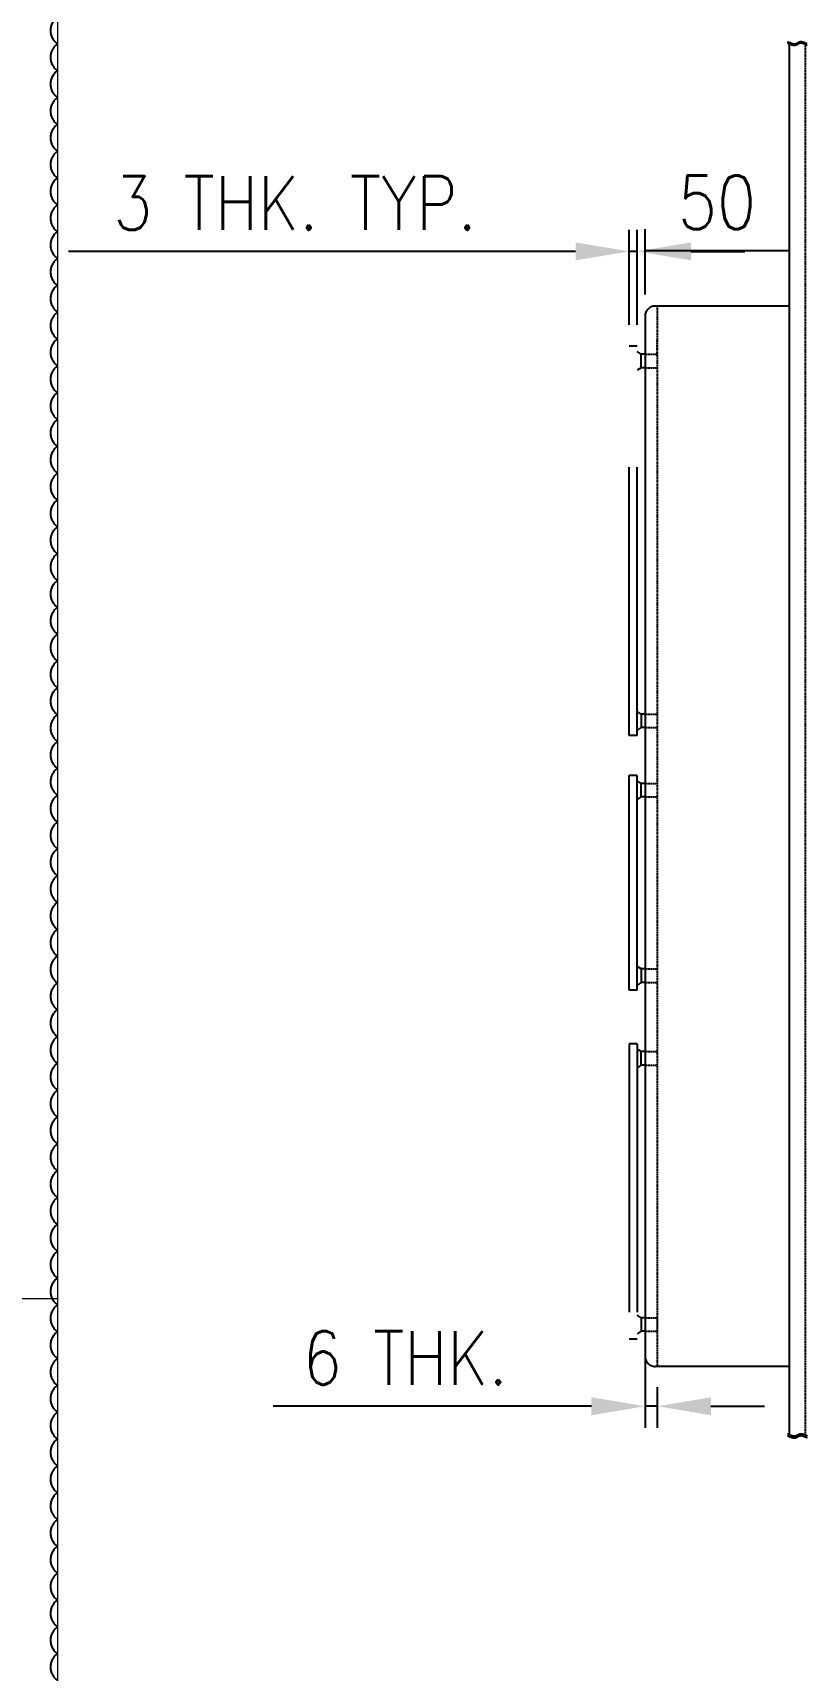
# Model space of a CAD drawing. Header units: inches. Extents: x -23478 to -9690, y -25762 to 11324.
# Drawn here: x -19582 to -19293, y 8364 to 8974 of the extents above; entities that cross this region are included whole.
import ezdxf

# ---------------------------------------------------------------- set-up
doc = ezdxf.new("R2010")
doc.units = ezdxf.units.IN
doc.header["$LTSCALE"] = 200
doc.header["$MEASUREMENT"] = 0
doc.linetypes.add('DASHED', pattern=[0.75, 0.5, -0.25])
doc.linetypes.add('DASHED2', pattern=[0.375, 0.25, -0.125])
doc.layers.add('DIMENSION', color=8, linetype='Continuous')
doc.layers.add('text', color=3, linetype='Continuous')
doc.layers.add('OBJECT', color=7, linetype='Continuous', lineweight=18)
doc.styles.add('ROMANS', font='romans.shx', dxfattribs={"width": 0.85})
doc.dimstyles.new('VEP-8$0', dxfattribs={"dimscale": 8, "dimtxt": 2.5, "dimasz": 2.5, "dimexe": 1, "dimexo": 1, "dimgap": 1, "dimtad": 1, "dimdec": 1, "dimlfac": -1, "dimzin": 9, "dimdsep": 46, "dimtxsty": 'ROMANS', "dimcen": 0, "dimclrd": 256, "dimclre": 256, "dimclrt": 3, "dimadec": 0, "dimazin": 2, "dimtfac": 1, "dimtdec": 1, "dimtmove": 0, "dimatfit": 3, "dimfxl": 1, "dimlwd": -1, "dimlwe": -1, "dimarcsym": 1})

# ---------------------------------------------------------------- blocks, each defined once
blk = doc.blocks.new('*D196')
at = {"layer": 'Defpoints', "color": 0, "linetype": 'DASHED2', "transparency": 16777216}
for p in [(-19356.61, 8892.78), (-19359.62, 8857.39), (-19356.61, 8857.39)]:
    blk.add_point(p, dxfattribs=at)
at = {"layer": 'DIMENSION', "transparency": 16777216}
for p, q in [((-19359.62, 8865.39), (-19359.62, 8900.78)), ((-19356.61, 8865.39), (-19356.61, 8900.78)), ((-19379.62, 8892.78), (-19568.62, 8892.78)), ((-19356.61, 8892.78), (-19359.62, 8892.78)), ((-19336.61, 8892.78), (-19316.61, 8892.78))]:
    blk.add_line(p, q, dxfattribs=at)
at = {"layer": 'DIMENSION', "linetype": 'DASHED2', "transparency": 16777216}
for points in [[(-19379.62, 8896.11), (-19379.62, 8889.44), (-19359.62, 8892.78)], [(-19336.61, 8896.11), (-19336.61, 8889.44), (-19356.61, 8892.78)]]:
    blk.add_solid(points, dxfattribs=at)
at = {"layer": 'DIMENSION', "color": 3, "linetype": 'DASHED2', "transparency": 16777216, "insert": (-19484.12, 8910.78), "char_height": 20, "attachment_point": 5, "style": 'ROMANS', "bg_fill": 3, "box_fill_scale": 1.25, "bg_fill_color": 256, "bg_fill_true_color": 13158600, "bg_fill_transparency": 0}
blk.add_mtext('3 THK. TYP.', dxfattribs=at)
blk = doc.blocks.new('*D197')
at = {"layer": 'Defpoints', "color": 0, "linetype": 'DASHED2', "transparency": 16777216}
for p in [(-19353.74, 8490.26), (-19349.17, 8477.41), (-19353.74, 8462.34)]:
    blk.add_point(p, dxfattribs=at)
at = {"layer": 'DIMENSION', "transparency": 16777216}
for p, q in [((-19353.74, 8482.26), (-19353.74, 8454.34)), ((-19349.17, 8469.41), (-19349.17, 8454.34)), ((-19373.74, 8462.34), (-19492.31, 8462.34)), ((-19349.17, 8462.34), (-19353.74, 8462.34)), ((-19329.17, 8462.34), (-19309.17, 8462.34))]:
    blk.add_line(p, q, dxfattribs=at)
at = {"layer": 'DIMENSION', "linetype": 'DASHED2', "transparency": 16777216}
for points in [[(-19373.74, 8465.67), (-19373.74, 8459), (-19353.74, 8462.34)], [(-19329.17, 8465.67), (-19329.17, 8459), (-19349.17, 8462.34)]]:
    blk.add_solid(points, dxfattribs=at)
at = {"layer": 'DIMENSION', "color": 3, "linetype": 'DASHED2', "transparency": 16777216, "insert": (-19443.03, 8480.34), "char_height": 20, "attachment_point": 5, "style": 'ROMANS', "bg_fill": 3, "box_fill_scale": 1.25, "bg_fill_color": 256, "bg_fill_true_color": 13158600, "bg_fill_transparency": 0}
blk.add_mtext('6 THK.', dxfattribs=at)
blk = doc.blocks.new('*D198')
at = {"layer": 'Defpoints', "color": 0, "linetype": 'DASHED2', "transparency": 16777216}
for p in [(-19299.96, 8893.12), (-19353.74, 8868.65), (-19299.96, 8872.4)]:
    blk.add_point(p, dxfattribs=at)
at = {"layer": 'DIMENSION', "transparency": 16777216}
for p, q in [((-19353.74, 8876.65), (-19353.74, 8901.12)), ((-19299.96, 8880.4), (-19299.96, 8901.12)), ((-19353.74, 8893.12), (-19299.96, 8893.12))]:
    blk.add_line(p, q, dxfattribs=at)
at = {"layer": 'DIMENSION', "color": 3, "linetype": 'DASHED2', "transparency": 16777216, "insert": (-19326.94, 8911.12), "char_height": 20, "attachment_point": 5, "style": 'ROMANS', "bg_fill": 3, "box_fill_scale": 1.25, "bg_fill_color": 256, "bg_fill_true_color": 13158600, "bg_fill_transparency": 0}
blk.add_mtext('50', dxfattribs=at)

msp = doc.modelspace()

# ---------------------------------------------------------------- linework, layer by layer
at = {"layer": 'DIMENSION', "color": 0, "linetype": 'DASHED', "ltscale": 10}
msp.add_line((-19299.96, 8451.8), (-19299.96, 8970.15), dxfattribs=at)
at = {"layer": 'DIMENSION', "linetype": 'DASHED', "ltscale": 0.0001}
msp.add_line((-19293.95, 8451.8), (-19293.95, 8970.15), dxfattribs=at)
at = {"layer": 'DIMENSION', "color": 150, "linetype": 'DASHED', "ltscale": 10}
for p, q in [((-19353.74, 8868.65), (-19353.74, 8480.94)), ((-19299.96, 8872.4), (-19349.99, 8872.4)), ((-19299.96, 8477.19), (-19349.99, 8477.19))]:
    msp.add_line(p, q, dxfattribs=at)
at = {"layer": 'DIMENSION', "color": 4, "linetype": 'DASHED', "ltscale": 0.0001}
msp.add_line((-19349.17, 8872.4), (-19349.17, 8477.41), dxfattribs=at)
at = {"layer": 'DIMENSION', "color": 2, "linetype": 'DASHED'}
for p, q in [((-19356.61, 8857.39), (-19359.62, 8857.39)), ((-19359.62, 8712.39), (-19359.62, 8857.39)), ((-19356.61, 8712.39), (-19356.61, 8857.39)), ((-19356.61, 8712.39), (-19359.62, 8712.39)), ((-19356.61, 8697.38), (-19359.62, 8697.38)), ((-19359.62, 8617.38), (-19359.62, 8697.38)), ((-19356.61, 8617.38), (-19356.61, 8697.38)), ((-19356.61, 8617.38), (-19359.62, 8617.38)), ((-19356.61, 8597.42), (-19359.62, 8597.42)), ((-19359.62, 8597.42), (-19359.62, 8487.35)), ((-19356.61, 8597.42), (-19356.61, 8487.35)), ((-19356.61, 8487.35), (-19359.62, 8487.35))]:
    msp.add_line(p, q, dxfattribs=at)
at = {"layer": 'DIMENSION', "color": 6, "linetype": 'DASHED', "ltscale": 1e-05}
for p, q in [((-19349.17, 8853.9), (-19349.17, 8859.65)), ((-19353.74, 8854.48), (-19349.17, 8854.48)), ((-19353.74, 8849.43), (-19349.17, 8849.43)), ((-19353.74, 8720.35), (-19349.17, 8720.35)), ((-19353.74, 8715.3), (-19349.17, 8715.3)), ((-19353.74, 8694.47), (-19349.17, 8694.47)), ((-19353.74, 8689.43), (-19349.17, 8689.43)), ((-19353.74, 8625.33), (-19349.17, 8625.33)), ((-19353.74, 8620.29), (-19349.17, 8620.29)), ((-19353.74, 8594.51), (-19349.17, 8594.51)), ((-19353.74, 8589.46), (-19349.17, 8589.46)), ((-19349.17, 8495.91), (-19349.17, 8490.16)), ((-19353.74, 8495.3), (-19349.17, 8495.3)), ((-19353.74, 8490.26), (-19349.17, 8490.26))]:
    msp.add_line(p, q, dxfattribs=at)
at = {"layer": 'DIMENSION', "color": 6, "linetype": 'DASHED'}
for p, q in [((-19355.18, 8854.48), (-19356.61, 8855.44)), ((-19353.74, 8854.48), (-19355.18, 8854.48)), ((-19355.17, 8849.43), (-19355.17, 8854.48)), ((-19355.17, 8849.43), (-19356.61, 8848.48)), ((-19353.74, 8849.43), (-19355.17, 8849.43)), ((-19355.17, 8720.35), (-19356.61, 8721.31)), ((-19353.74, 8720.35), (-19355.17, 8720.35)), ((-19355.17, 8720.35), (-19355.17, 8715.3)), ((-19355.18, 8715.3), (-19356.61, 8714.34)), ((-19353.74, 8715.3), (-19355.18, 8715.3)), ((-19355.18, 8694.47), (-19356.61, 8695.43)), ((-19353.74, 8694.47), (-19355.18, 8694.47)), ((-19355.17, 8689.43), (-19355.17, 8694.47)), ((-19355.17, 8689.43), (-19356.61, 8688.47)), ((-19353.74, 8689.43), (-19355.17, 8689.43)), ((-19355.17, 8625.33), (-19356.61, 8626.29)), ((-19353.74, 8625.33), (-19355.17, 8625.33)), ((-19355.17, 8625.33), (-19355.17, 8620.29)), ((-19355.18, 8620.29), (-19356.61, 8619.33)), ((-19353.74, 8620.29), (-19355.18, 8620.29)), ((-19355.18, 8594.51), (-19356.61, 8595.46)), ((-19353.74, 8594.51), (-19355.18, 8594.51)), ((-19355.17, 8589.46), (-19355.17, 8594.51)), ((-19355.17, 8589.46), (-19356.61, 8588.5)), ((-19353.74, 8589.46), (-19355.17, 8589.46)), ((-19355.17, 8495.3), (-19356.61, 8496.26)), ((-19355.18, 8490.26), (-19356.61, 8489.3)), ((-19353.74, 8490.26), (-19355.18, 8490.26)), ((-19353.74, 8495.3), (-19355.17, 8495.3)), ((-19355.17, 8495.3), (-19355.17, 8490.26))]:
    msp.add_line(p, q, dxfattribs=at)
at = {"layer": 'DIMENSION', "color": 6, "linetype": 'DASHED2'}
msp.add_lwpolyline([(-19572.66, 8360.12, -0.5206), (-19572.66, 8370.12, -0.5206), (-19572.66, 8380.12, -0.5206), (-19572.66, 8390.12, -0.5206), (-19572.66, 8400.12, -0.5206), (-19572.66, 8410.12, -0.5206), (-19572.66, 8420.12, -0.5206), (-19572.66, 8430.12, -0.5206), (-19572.66, 8440.12, -0.5206), (-19572.66, 8450.12, -0.5206), (-19572.66, 8460.12, -0.5206), (-19572.66, 8470.12, -0.5206), (-19572.66, 8480.12, -0.5206), (-19572.66, 8490.12, -0.5206), (-19572.66, 8500.12, -0.5206), (-19572.66, 8510.12, -0.5206), (-19572.66, 8520.12, -0.5206), (-19572.66, 8530.12, -0.5206), (-19572.66, 8540.12, -0.5206), (-19572.66, 8550.12, -0.5206), (-19572.66, 8560.12, -0.5206), (-19572.66, 8570.12, -0.5206), (-19572.66, 8580.12, -0.5206), (-19572.66, 8590.12, -0.5206), (-19572.66, 8600.12, -0.5206), (-19572.66, 8610.12, -0.5206), (-19572.66, 8620.12, -0.5206), (-19572.66, 8630.12, -0.5206), (-19572.66, 8640.12, -0.5206), (-19572.66, 8650.12, -0.5206), (-19572.66, 8660.12, -0.5206), (-19572.66, 8670.12, -0.5206), (-19572.66, 8680.12, -0.5206), (-19572.66, 8690.12, -0.5206), (-19572.66, 8700.12, -0.5206), (-19572.66, 8710.12, -0.5206), (-19572.66, 8720.12, -0.5206), (-19572.66, 8730.12, -0.5206), (-19572.66, 8740.12, -0.5206), (-19572.66, 8750.12, -0.5206), (-19572.66, 8760.12, -0.5206), (-19572.66, 8770.12, -0.5206), (-19572.66, 8780.12, -0.5206), (-19572.66, 8790.12, -0.5206), (-19572.66, 8800.12, -0.5206), (-19572.66, 8810.12, -0.5206), (-19572.66, 8820.12, -0.5206), (-19572.66, 8830.12, -0.5206), (-19572.66, 8840.12, -0.5206), (-19572.66, 8850.12, -0.5206), (-19572.66, 8860.12, -0.5206), (-19572.66, 8870.12, -0.5206), (-19572.66, 8880.12, -0.5206), (-19572.66, 8890.12, -0.5206), (-19572.66, 8900.12, -0.5206), (-19572.66, 8910.12, -0.5206), (-19572.66, 8920.12, -0.5206), (-19572.66, 8930.12, -0.5206), (-19572.66, 8940.12, -0.5206), (-19572.66, 8950.12, -0.5206), (-19572.66, 8960.12, -0.5206), (-19572.66, 8970.12, -0.5206), (-19572.66, 8980.12, -0.5206)], format="xyb", dxfattribs=at)
at = {"layer": 'DIMENSION', "color": 150, "linetype": 'DASHED', "ltscale": 10}
for centre, start, end in [((-19349.99, 8868.65), 90, 180), ((-19349.99, 8480.94), 180, 270)]:
    msp.add_arc(centre, 3.75, start, end, dxfattribs=at)
at = {"layer": 'DIMENSION', "color": 4, "linetype": 'DASHED', "ltscale": 10}
for points in [[(-19300.63, 8971), (-19297.3, 8970.32), (-19296.35, 8970.85), (-19293.3, 8970.22)], [(-19300.63, 8970.49), (-19297.3, 8969.8), (-19296.35, 8970.34), (-19293.3, 8969.71)], [(-19300.63, 8452.11), (-19297.3, 8451.42), (-19296.35, 8451.96), (-19293.3, 8451.33)], [(-19300.63, 8451.4), (-19297.3, 8450.71), (-19296.35, 8451.25), (-19293.3, 8450.62)]]:
    msp.add_spline(points, degree=3, dxfattribs=at)
at = {"layer": 'OBJECT', "color": 252, "lineweight": 15}
for p, q in [((-19572.66, 11204.03), (-19572.66, 7731.27, 0.02)), ((-20947.75, 8502.54, -0.62), (-19572.66, 8502.54, 0.02))]:
    msp.add_line(p, q, dxfattribs=at)
at = {"layer": 'text', "color": 4}
msp.add_line((-19353.74, 8822.98), (-19353.74, 8822.98), dxfattribs=at)

# ---------------------------------------------------------------- next in the draw order: dimensions: what is measured, and where the dimension line sits
at = {"layer": 'DIMENSION', "color": 6, "linetype": 'DASHED2'}
dim = msp.add_linear_dim(base=(-19356.61, 8892.78), p1=(-19359.62, 8857.39), p2=(-19356.61, 8857.39), text='<> THK. TYP.', dimstyle='VEP-8$0', override={"dimdec": 0, "dimfxl": 1.5, "dimtfill": 1}, dxfattribs=at)
dim.commit()
dim.dimension.update_dxf_attribs({"geometry": '*D196', "text_midpoint": (-19484.12, 8892.78), "dimtype": 160})
dim = msp.add_linear_dim(base=(-19353.74, 8462.34), p1=(-19349.17, 8477.41), p2=(-19353.74, 8490.26), text='6 THK.', dimstyle='VEP-8$0', override={"dimdec": 0, "dimfxl": 1.5, "dimtfill": 1}, dxfattribs=at)
dim.commit()
dim.dimension.update_dxf_attribs({"geometry": '*D197', "text_midpoint": (-19443.03, 8480.34)})

# ---------------------------------------------------------------- next in the draw order: dimensions: what is measured, and where the dimension line sits
dim = msp.add_linear_dim(base=(-19299.96, 8893.12), p1=(-19353.74, 8868.65), p2=(-19299.96, 8872.4), text='50', dimstyle='VEP-8$0', override={"dimdec": 0, "dimfxl": 1.5, "dimtfill": 1}, dxfattribs=at)
dim.commit()
dim.dimension.update_dxf_attribs({"geometry": '*D198', "text_midpoint": (-19326.94, 8893.12), "dimtype": 160})

doc.saveas('drawing.dxf')
